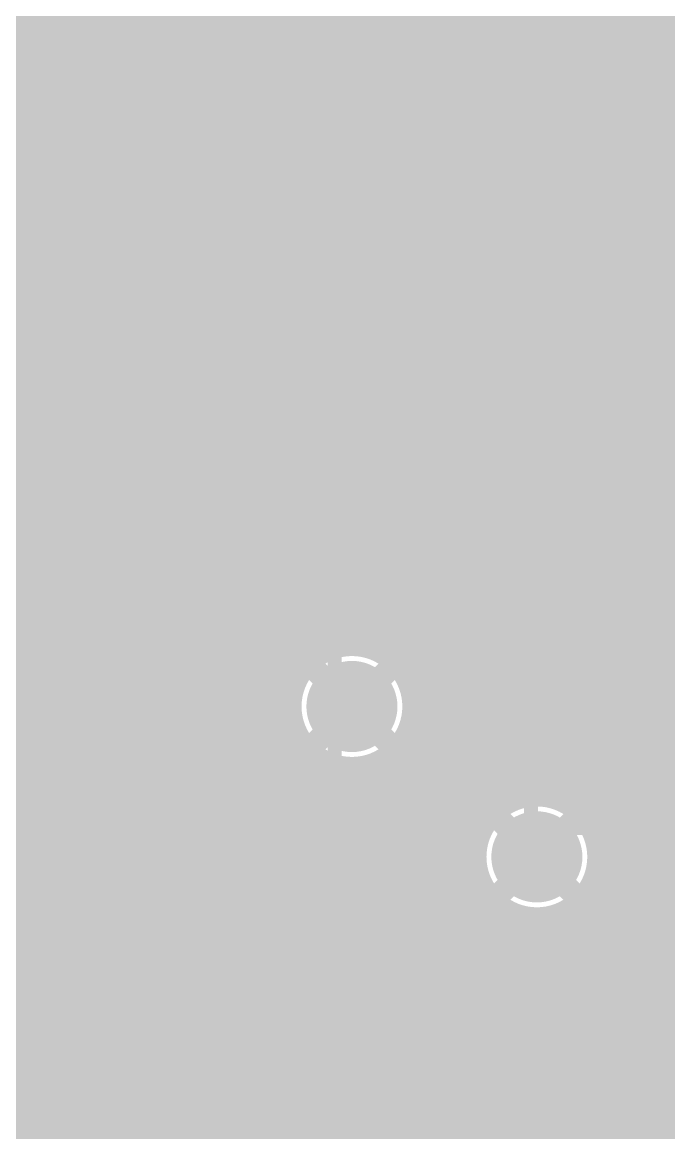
# Model space of a CAD drawing. Extents: x -118 to 4, y -52 to 56.
# Drawn here: x -41.34 to -34.24, y 36.47 to 48.66 of the extents above; entities that cross this region are included whole.
import ezdxf

# ---------------------------------------------------------------- set-up
doc = ezdxf.new("R2010")
doc.units = 0
doc.header["$MEASUREMENT"] = 0
doc.layers.get('0').update_dxf_attribs({"linetype": 'CONTINUOUS'})
for name, color, linetype in [('22-302-0_BOT', 7, 'CONTINUOUS'), ('22-302-0_DRD', 7, 'CONTINUOUS'), ('22-302-0_DRL', 2, 'CONTINUOUS'), ('22-302-0_GND', 1, 'CONTINUOUS'), ('22-302-0_IN1', 3, 'CONTINUOUS'), ('22-302-0_SMB', 5, 'CONTINUOUS'), ('22-302-0_SMT', 10, 'CONTINUOUS'), ('22-302-0_SPT', 9, 'CONTINUOUS'), ('22-302-0_SST', 11, 'CONTINUOUS'), ('22-302-0_TOP', 13, 'CONTINUOUS'), ('THRUHOLE_TAP', 7, 'CONTINUOUS')]:
    doc.layers.add(name, color=color, linetype=linetype)

# ---------------------------------------------------------------- blocks, each defined once
blk = doc.blocks.new('ROUND_29')
at = {"const_width": 2.49936}
blk.add_lwpolyline([(-1.24968, 0, 1), (1.24968, 0, 1)], format="xyb", close=True, dxfattribs=at)
blk = doc.blocks.new('ROUND_45')
at = {"const_width": 0.35052}
blk.add_lwpolyline([(-0.17526, 0, 1), (0.17526, 0, 1)], format="xyb", close=True, dxfattribs=at)
blk = doc.blocks.new('ROUND_50')
at = {"const_width": 0.35052}
blk.add_lwpolyline([(-0.17526, 0, 1), (0.17526, 0, 1)], format="xyb", close=True, dxfattribs=at)
blk = doc.blocks.new('ROUND_103')
at = {"const_width": 1.35001}
blk.add_lwpolyline([(-0.675004, 0, 1), (0.675004, 0, 1)], format="xyb", close=True, dxfattribs=at)
blk = doc.blocks.new('ROUND_105')
at = {"const_width": 0.10033}
blk.add_lwpolyline([(-0.050164, 0, 1), (0.050164, 0, 1)], format="xyb", close=True, dxfattribs=at)
blk = doc.blocks.new('ROUND_107')
at = {"const_width": 0.10033}
blk.add_lwpolyline([(-0.050164, 0, 1), (0.050164, 0, 1)], format="xyb", close=True, dxfattribs=at)
blk = doc.blocks.new('ROUND_83')
at = {"const_width": 2.99974}
blk.add_lwpolyline([(-1.49987, 0, 1), (1.49987, 0, 1)], format="xyb", close=True, dxfattribs=at)
blk = doc.blocks.new('ROUND_93')
at = {"const_width": 0.50038}
blk.add_lwpolyline([(-0.25019, 0, 1), (0.25019, 0, 1)], format="xyb", close=True, dxfattribs=at)
blk = doc.blocks.new('ROUND_58')
at = {"const_width": 0.35052}
blk.add_lwpolyline([(-0.17526, 0, 1), (0.17526, 0, 1)], format="xyb", close=True, dxfattribs=at)
blk = doc.blocks.new('RECTANGLE_2')
blk.add_solid([(0.4826, 0.4064), (0.4826, -0.4064), (-0.4826, 0.4064), (-0.4826, -0.4064)])
blk = doc.blocks.new('OBLONG_40')
at = {"const_width": 0.29972}
blk.add_lwpolyline([(0, 0.74041), (0, -0.74041)], dxfattribs=at)
at = {"const_width": 0.14986}
for points in [[(-0.07493, 0.74041, 1), (0.07493, 0.74041, 1)], [(-0.07493, -0.74041, 1), (0.07493, -0.74041, 1)]]:
    blk.add_lwpolyline(points, format="xyb", close=True, dxfattribs=at)
blk = doc.blocks.new('ROUND_98')
at = {"const_width": 0.10033}
blk.add_lwpolyline([(-0.050164, 0, 1), (0.050164, 0, 1)], format="xyb", close=True, dxfattribs=at)

msp = doc.modelspace()

# ---------------------------------------------------------------- linework, layer by layer
at = {"layer": '22-302-0_BOT'}
for points, const_width in [([(-41.3766, 52.9336), (-41.3766, 37.9984)], 0.254), ([(-41.148, 52.9336), (-41.148, 37.9984)], 0.254), ([(-40.9194, 52.9336), (-40.9194, 37.9984)], 0.254), ([(-40.6908, 52.9336), (-40.6908, 37.9984)], 0.254), ([(-40.4622, 52.9336), (-40.4622, 37.9984)], 0.254), ([(-40.2336, 52.9336), (-40.2336, 37.9984)], 0.254), ([(-40.005, 52.9336), (-40.005, 37.9984)], 0.254), ([(-39.7764, 52.9336), (-39.7764, 37.9984)], 0.254), ([(-39.5478, 52.9336), (-39.5478, 37.9984)], 0.254), ([(-39.3192, 52.9336), (-39.3192, 37.9984)], 0.254), ([(-39.0906, 52.9336), (-39.0906, 37.9984)], 0.254), ([(-38.862, 52.9336), (-38.862, 37.9984)], 0.254), ([(-38.6334, 52.9336), (-38.6334, 37.9984)], 0.254), ([(-38.4048, 52.9336), (-38.4048, 48.37176)], 0.254), ([(-38.35654, 48.641), (-41.80078, 48.641)], 0.254), ([(-38.39972, 48.4124), (-41.7576, 48.4124)], 0.254), ([(-38.42258, 48.1838), (-41.75252, 48.1838)], 0.254), ([(-38.42766, 47.9552), (-41.783, 47.9552)], 0.254), ([(-38.41496, 47.7266), (-41.85158, 47.7266)], 0.254), ([(-38.4048, 47.62754), (-38.4048, 37.9984)], 0.254), ([(-38.38448, 47.498), (-41.96842, 47.498)], 0.254), ([(-38.33368, 47.2694), (-42.14876, 47.2694)], 0.254), ([(-38.26256, 47.0408), (-42.43324, 47.0408)], 0.254), ([(-38.16858, 46.8122), (-47.33544, 46.8122)], 0.254), ([(-38.1762, 46.82998), (-38.1762, 41.65092)], 0.254), ([(-38.0492, 46.5836), (-47.11954, 46.5836)], 0.254), ([(-37.90188, 46.355), (-46.9773, 46.355)], 0.254), ([(-37.9476, 46.42104), (-37.9476, 41.78808)], 0.254), ([(-37.719, 46.1264), (-46.8884, 46.1264)], 0.254), ([(-37.719, 46.12386), (-37.719, 41.82872)], 0.254), ([(-37.49294, 45.8978), (-46.84014, 45.8978)], 0.254), ([(-37.4904, 45.89526), (-37.4904, 41.95064)], 0.254), ([(-37.20338, 45.6692), (-46.82998, 45.6692)], 0.254), ([(-37.2618, 45.70984), (-37.2618, 42.17924)], 0.254), ([(-37.0332, 45.55998), (-37.0332, 42.40784)], 0.254), ([(-34.29, 45.4914), (-34.29, 43.3578)], 0.254), ([(-36.8046, 45.4406), (-46.85792, 45.4406)], 0.254), ([(-36.8046, 45.4406), (-36.8046, 42.63644)], 0.254), ([(-34.5186, 45.38472), (-34.5186, 43.3578)], 0.254), ([(-30.46476, 45.4406), (-34.39414, 45.4406)], 0.254), ([(-36.576, 45.34408), (-36.576, 42.86504)], 0.254), ([(-36.3474, 45.27042), (-36.3474, 43.09364)], 0.254), ([(-34.9758, 45.23994), (-34.9758, 43.3578)], 0.254), ([(-34.7472, 45.3009), (-34.7472, 43.3578)], 0.254), ([(-36.08324, 45.212), (-46.92396, 45.212)], 0.254), ([(-36.1188, 45.21708), (-36.1188, 43.30192)], 0.254), ([(-35.8902, 45.18406), (-35.8902, 43.3578)], 0.254), ([(-35.6616, 45.17136), (-35.6616, 43.3578)], 0.254), ([(-35.433, 45.1739), (-35.433, 43.3578)], 0.254), ([(-35.2044, 45.19676), (-35.2044, 43.3578)], 0.254), ([(-30.29712, 45.212), (-35.1155, 45.212)], 0.254), ([(-29.3878, 44.9834), (-47.03318, 44.9834)], 0.254), ([(-27.686, 44.7548), (-47.20336, 44.7548)], 0.254), ([(-29.3878, 44.5262), (-47.4726, 44.5262)], 0.254), ([(-29.3878, 44.2976), (-48.11268, 44.2976)], 0.254), ([(-29.3878, 44.069), (-50.0126, 44.069)], 0.254), ([(-29.3878, 43.8404), (-50.0126, 43.8404)], 0.254), ([(-29.3878, 43.6118), (-50.0126, 43.6118)], 0.254), ([(-29.3878, 43.3832), (-50.01514, 43.3832)], 0.254), ([(-29.3878, 43.3578), (-35.9156, 43.3578)], 0.254), ([(-36.28644, 43.1546), (-50.12436, 43.1546)], 0.254), ([(-36.20262, 43.23842), (-37.61994, 41.8211)], 0.254), ([(-36.51504, 42.926), (-50.35296, 42.926)], 0.254), ([(-13.97, 37.5031), (-15.0241, 37.5031), (-17.653, 40.132), (-21.082, 40.132), (-21.59, 39.624), (-23.622, 39.624), (-24.003, 40.005), (-24.003, 42.545), (-24.4094, 42.9514), (-35.9156, 42.9514), (-37.719, 41.148)], 0.2032), ([(-36.74364, 42.6974), (-50.58156, 42.6974)], 0.254), ([(-35.74796, 42.545), (-37.0459, 41.24452)], 0.254), ([(-30.59684, 42.545), (-35.74796, 42.545)], 0.254), ([(-35.6616, 42.545), (-35.6616, 40.17518)], 0.254), ([(-35.433, 42.545), (-35.433, 40.12692)], 0.254), ([(-35.2044, 42.545), (-35.2044, 39.97452)], 0.254), ([(-34.9758, 42.545), (-34.9758, 37.4904)], 0.254), ([(-34.7472, 42.545), (-34.7472, 37.4904)], 0.254), ([(-34.5186, 42.545), (-34.5186, 37.4904)], 0.254), ([(-34.29, 42.545), (-34.29, 37.4015)], 0.254), ([(-36.97224, 42.4688), (-50.81016, 42.4688)], 0.254), ([(-30.67304, 42.4688), (-35.82416, 42.4688)], 0.254), ([(-35.8902, 42.40276), (-35.8902, 40.1447)], 0.254), ([(-37.20084, 42.2402), (-51.03876, 42.2402)], 0.254), ([(-30.90164, 42.2402), (-36.05276, 42.2402)], 0.254), ([(-36.1188, 42.17416), (-36.1188, 40.02278)], 0.254), ([(-37.42944, 42.0116), (-51.26736, 42.0116)], 0.254), ([(-36.3474, 41.94556), (-36.3474, 39.65702)], 0.254), ([(-31.13024, 42.0116), (-36.28136, 42.0116)], 0.254), ([(-37.9603, 41.783), (-51.49596, 41.783)], 0.254), ([(-36.576, 41.71696), (-36.576, 39.18204)], 0.254), ([(-31.35884, 41.783), (-36.50996, 41.783)], 0.254), ([(-38.26256, 41.5544), (-51.72456, 41.5544)], 0.254), ([(-36.8046, 41.48836), (-36.8046, 38.95344)], 0.254), ([(-31.54426, 41.5544), (-36.73856, 41.5544)], 0.254), ([(-38.37432, 41.3258), (-51.77536, 41.3258)], 0.254), ([(-31.60776, 41.3258), (-36.96716, 41.3258)], 0.254), ([(-37.0332, 41.25976), (-37.0332, 39.88308)], 0.254), ([(-38.39718, 41.0972), (-51.84394, 41.0972)], 0.254), ([(-31.6103, 41.0972), (-37.04082, 41.0972)], 0.254), ([(-38.33876, 40.8686), (-52.02936, 40.8686)], 0.254), ([(-31.6103, 40.8686), (-37.09924, 40.8686)], 0.254), ([(-38.17112, 40.64), (-44.42714, 40.64)], 0.254), ([(-38.1762, 40.64508), (-38.1762, 39.84498)], 0.254), ([(-31.6103, 40.64), (-37.26688, 40.64)], 0.254), ([(-37.2618, 40.64508), (-37.2618, 40.09136)], 0.254), ([(-37.9476, 40.50792), (-37.9476, 40.07612)], 0.254), ([(-37.4904, 40.50792), (-37.4904, 40.16756)], 0.254), ([(-31.6103, 40.4114), (-44.10456, 40.4114)], 0.254), ([(-37.719, 40.46728), (-37.719, 40.16502)], 0.254), ([(-31.6103, 40.1828), (-43.90898, 40.1828)], 0.254), ([(-38.09492, 39.9542), (-43.77944, 39.9542)], 0.254), ([(-36.18992, 39.9542), (-37.08908, 39.9542)], 0.254), ([(-31.6103, 39.9542), (-35.18408, 39.9542)], 0.254), ([(-38.23208, 39.7256), (-43.7007, 39.7256)], 0.254), ([(-36.32708, 39.7256), (-36.95192, 39.7256)], 0.254), ([(-31.6103, 39.7256), (-35.04692, 39.7256)], 0.254), ([(-38.27272, 39.497), (-43.66006, 39.497)], 0.254), ([(-36.36772, 39.497), (-36.91128, 39.497)], 0.254), ([(-31.73984, 39.497), (-35.00628, 39.497)], 0.254), ([(-35.687, 39.497), (-37.592, 37.592), (-43.307, 37.592), (-45.085, 39.37)], 0.2032), ([(-36.3601, 39.39794), (-37.75964, 37.9984)], 0.254), ([(-38.23208, 39.2684), (-43.65752, 39.2684)], 0.254), ([(-36.48964, 39.2684), (-36.95192, 39.2684)], 0.254), ([(-31.9659, 39.2684), (-35.04692, 39.2684)], 0.254), ([(-38.1762, 39.14902), (-38.1762, 37.9984)], 0.254), ([(-38.09492, 39.0398), (-43.69308, 39.0398)], 0.254), ([(-36.71824, 39.0398), (-37.08908, 39.0398)], 0.254), ([(-37.0332, 39.10838), (-37.0332, 38.72484)], 0.254), ([(-35.2044, 39.01694), (-35.2044, 37.4904)], 0.254), ([(-32.0929, 39.0398), (-35.18408, 39.0398)], 0.254), ([(-37.9476, 38.91788), (-37.9476, 37.9984)], 0.254), ([(-37.2618, 38.90264), (-37.2618, 38.49624)], 0.254), ([(-36.94684, 38.8112), (-43.76928, 38.8112)], 0.254), ([(-37.719, 38.82898), (-37.719, 38.03904)], 0.254), ([(-37.4904, 38.8239), (-37.4904, 38.26764)], 0.254), ([(-35.78352, 38.8239), (-37.11956, 37.4904)], 0.254), ([(-32.1183, 38.8112), (-35.79876, 38.8112)], 0.254), ([(-35.6616, 38.81628), (-35.6616, 37.4904)], 0.254), ([(-35.433, 38.86708), (-35.433, 37.4904)], 0.254), ([(-35.8902, 38.71976), (-35.8902, 37.4904)], 0.254), ([(-27.8638, 38.1), (-27.8638, 38.0492), (-28.575, 37.338), (-28.575, 35.433), (-29.083, 34.925), (-30.734, 34.925), (-31.242, 34.417), (-31.877, 34.417), (-34.544, 37.084), (-50.165, 37.084), (-51.689, 38.608)], 0.2032), ([(-37.17544, 38.5826), (-43.72356, 38.5826)], 0.254), ([(-32.1183, 38.5826), (-36.02736, 38.5826)], 0.254), ([(-36.1188, 38.49116), (-36.1188, 37.4904)], 0.254), ([(-37.40404, 38.354), (-43.49496, 38.354)], 0.254), ([(-32.1183, 38.354), (-36.25596, 38.354)], 0.254), ([(-36.3474, 38.26256), (-36.3474, 37.4904)], 0.254), ([(-37.63264, 38.1254), (-43.26636, 38.1254)], 0.254), ([(-36.576, 38.03396), (-36.576, 37.4904)], 0.254), ([(-32.1183, 38.1254), (-36.48456, 38.1254)], 0.254), ([(-37.75964, 37.9984), (-43.13936, 37.9984)], 0.254), ([(-36.8046, 37.80536), (-36.8046, 37.4904)], 0.254), ([(-32.1183, 37.8968), (-36.71316, 37.8968)], 0.254), ([(-32.1183, 37.6682), (-36.94176, 37.6682)], 0.254), ([(-37.0332, 37.57676), (-37.0332, 37.4904)], 0.254), ([(-34.544, 37.4904), (-37.11956, 37.4904)], 0.254), ([(-32.1183, 37.4396), (-34.34588, 37.4396)], 0.254), ([(-34.2519, 37.36594), (-32.16656, 35.28314)], 0.254), ([(-34.163, 35.56), (-35.179, 36.576), (-48.006, 36.576), (-48.387, 36.195)], 0.2032)]:
    msp.add_lwpolyline(points, dxfattribs=dict(at, const_width=const_width))
at = {"layer": '22-302-0_BOT', "const_width": 0.254}
for points in [[(-35.60064, 50.83048, 0.4142136), (-38.4302, 48.00092)], [(-32.77108, 48.00092, 0.4142136), (-35.60064, 50.83048)], [(-38.4302, 48.00092, 0.4142136), (-35.60064, 45.17136)], [(-35.60064, 45.17136, 0.4142136), (-32.77108, 48.00092)], [(-35.9156, 43.3578, 0.1989124), (-36.20297, 43.23877)], [(-37.719, 41.82872, 0.4142136), (-38.39972, 41.148)], [(-37.61994, 41.8211, 0.0365465), (-37.719, 41.82835)], [(-37.03828, 41.148, 0.0356211), (-37.04517, 41.24462)], [(-38.39972, 41.148, 0.4142136), (-37.719, 40.46728)], [(-37.719, 40.46728, 0.4142136), (-37.03828, 41.148)], [(-37.592, 40.17772, 0.4142136), (-38.27272, 39.497)], [(-36.91128, 39.497, 0.4142136), (-37.592, 40.17772)], [(-35.687, 40.17772, 0.4142136), (-36.36772, 39.497)], [(-35.00628, 39.497, 0.4142136), (-35.687, 40.17772)], [(-38.27272, 39.497, 0.4142136), (-37.592, 38.81628)], [(-37.592, 38.81628, 0.4142136), (-36.91128, 39.497)], [(-36.36772, 39.497, 0.0365465), (-36.36047, 39.39789)], [(-35.687, 38.81628, 0.4142136), (-35.00628, 39.497)], [(-35.78352, 38.8239, 0.0356214), (-35.687, 38.81702)], [(-34.25698, 37.37102, 0.1989124), (-34.544, 37.48991)], [(-34.25698, 37.37102, 0.1989124), (-34.544, 37.48991)]]:
    msp.add_lwpolyline(points, format="xyb", dxfattribs=at)
at = {"layer": '22-302-0_DRD', "const_width": 0.254}
for points in [[(-35.85464, 48.63592), (-36.23564, 48.25492)], [(-35.34664, 48.63592), (-35.85464, 48.63592)], [(-34.96564, 48.25492), (-35.34664, 48.63592)], [(-35.85464, 48.38192), (-35.85464, 48.25492)], [(-35.72764, 48.38192), (-35.85464, 48.38192)], [(-35.72764, 48.25492), (-35.72764, 48.38192)], [(-35.47364, 48.38192), (-35.47364, 48.25492)], [(-35.34664, 48.38192), (-35.47364, 48.38192)], [(-35.34664, 48.25492), (-35.34664, 48.38192)], [(-36.23564, 48.25492), (-36.23564, 47.74692)], [(-35.85464, 48.25492), (-35.72764, 48.25492)], [(-35.47364, 48.25492), (-35.34664, 48.25492)], [(-34.96564, 47.74692), (-34.96564, 48.25492)], [(-35.72764, 47.61992), (-35.98164, 47.87392)], [(-35.21964, 47.87392), (-35.47364, 47.61992)], [(-36.23564, 47.74692), (-35.85464, 47.36592)], [(-35.34664, 47.36592), (-34.96564, 47.74692)], [(-35.47364, 47.61992), (-35.72764, 47.61992)], [(-35.85464, 47.36592), (-35.34664, 47.36592)], [(-37.084, 41.783), (-38.354, 40.513)], [(-37.084, 40.513), (-38.354, 41.783)], [(-36.957, 40.132), (-38.227, 38.862)], [(-36.957, 38.862), (-38.227, 40.132)], [(-35.052, 40.132), (-36.322, 38.862)], [(-35.052, 38.862), (-36.322, 40.132)]]:
    msp.add_lwpolyline(points, dxfattribs=at)
at = {"layer": '22-302-0_IN1', "const_width": 0.254}
for points in [[(-41.275, 55.372), (-41.275, 26.2763)], [(-41.0464, 55.372), (-41.0464, 26.57856)], [(-40.8178, 55.372), (-40.8178, 26.69032)], [(-40.5892, 55.372), (-40.5892, 36.06292)], [(-40.3606, 55.372), (-40.3606, 36.20008)], [(-40.132, 55.372), (-40.132, 36.24072)], [(-39.9034, 55.372), (-39.9034, 36.20008)], [(-39.6748, 55.372), (-39.6748, 36.06292)], [(-39.4462, 55.372), (-39.4462, 11.56208)], [(-39.2176, 55.372), (-39.2176, 22.70252)], [(-38.989, 55.372), (-38.989, 33.71342)], [(-38.7604, 55.372), (-38.7604, 34.07918)], [(-38.5318, 55.372), (-38.5318, 34.2011)], [(-38.36162, 48.6156), (-41.7957, 48.6156)], [(-38.40226, 48.387), (-41.75506, 48.387)], [(-38.42512, 48.1584), (-41.75252, 48.1584)], [(-38.42766, 47.9298), (-41.78808, 47.9298)], [(-38.41242, 47.7012), (-41.86428, 47.7012)], [(-38.3794, 47.4726), (-41.9862, 47.4726)], [(-38.32606, 47.244), (-42.17416, 47.244)], [(-38.3032, 47.16526), (-38.3032, 41.49598)], [(-38.2524, 47.0154), (-42.47642, 47.0154)], [(-38.15588, 46.7868), (-47.3075, 46.7868)], [(-38.0746, 46.62678), (-38.0746, 41.72712)], [(-38.03396, 46.5582), (-47.10176, 46.5582)], [(-37.8841, 46.3296), (-46.96714, 46.3296)], [(-37.846, 46.2788), (-37.846, 41.81602)], [(-37.69614, 46.101), (-46.88078, 46.101)], [(-37.6174, 46.01464), (-37.6174, 41.81856)], [(-37.465, 45.8724), (-46.8376, 45.8724)], [(-37.3888, 45.80636), (-37.3888, 41.74236)], [(-37.16528, 45.6438), (-46.83252, 45.6438)], [(-37.1602, 45.63872), (-37.1602, 41.53408)], [(-36.9316, 45.5041), (-36.9316, 35.98164)], [(-34.1884, 45.54728), (-34.1884, 36.23818)], [(-36.75126, 45.4152), (-46.863, 45.4152)], [(-36.703, 45.39488), (-36.703, 34.03092)], [(-10.81278, 45.4152), (-34.44748, 45.4152)], [(-34.417, 45.4279), (-34.417, 36.18992)], [(-36.4744, 45.30852), (-36.4744, 33.87852)], [(-36.2458, 45.24502), (-36.2458, 39.88308)], [(-34.8742, 45.26534), (-34.8742, 5.54736)], [(-34.6456, 45.33646), (-34.6456, 36.03752)], [(-35.90036, 45.1866), (-46.93158, 45.1866)], [(-36.0172, 45.20184), (-36.0172, 40.09136)], [(-35.7886, 45.17644), (-35.7886, 40.16756)], [(-35.56, 45.17136), (-35.56, 40.16502)], [(-35.3314, 45.18406), (-35.3314, 40.07612)], [(-10.85088, 45.1866), (-35.29838, 45.1866)], [(-35.1028, 45.21454), (-35.1028, 39.84498)], [(-10.84834, 44.958), (-47.04842, 44.958)], [(-10.80516, 44.7294), (-47.22876, 44.7294)], [(-10.7188, 44.5008), (-47.51324, 44.5008)], [(-31.61792, 44.2722), (-66.33464, 44.2722)], [(-31.75508, 44.0436), (-66.2559, 44.0436)], [(-31.79572, 43.815), (-66.26098, 43.815)], [(-31.75508, 43.5864), (-66.34988, 43.5864)], [(-31.61792, 43.3578), (-66.58102, 43.3578)], [(-7.33298, 43.1292), (-69.17436, 43.1292)], [(-7.56412, 42.9006), (-62.81674, 42.9006)], [(-25.34412, 42.672), (-62.55512, 42.672)], [(-25.51176, 42.4434), (-54.44236, 42.4434)], [(-25.57018, 42.2148), (-54.25694, 42.2148)], [(-25.54732, 41.9862), (-52.10302, 41.9862)], [(-38.01872, 41.7576), (-51.87188, 41.7576)], [(-25.43556, 41.7576), (-37.41674, 41.7576)], [(-38.28288, 41.529), (-51.78298, 41.529)], [(-25.1333, 41.529), (-37.15512, 41.529)], [(-38.38194, 41.3004), (-51.7779, 41.3004)], [(-7.64794, 41.3004), (-37.05606, 41.3004)], [(-38.39464, 41.0718), (-51.85664, 41.0718)], [(-7.66064, 41.0718), (-37.04336, 41.0718)], [(-38.32606, 40.8432), (-52.06238, 40.8432)], [(-23.48992, 40.8432), (-37.11194, 40.8432)], [(-38.3032, 40.80002), (-38.3032, 34.23158)], [(-37.1602, 40.75938), (-37.1602, 36.16706)], [(-38.14064, 40.6146), (-44.38142, 40.6146)], [(-23.62708, 40.6146), (-37.29736, 40.6146)], [(-38.0746, 40.56888), (-38.0746, 35.85972)], [(-37.846, 40.47998), (-37.846, 36.12388)], [(-37.6174, 40.4749), (-37.6174, 36.22294)], [(-37.3888, 40.55364), (-37.3888, 36.23564)], [(-23.66772, 40.386), (-44.07916, 40.386)], [(-35.84702, 40.1574), (-43.8912, 40.1574)], [(-23.62708, 40.1574), (-35.52444, 40.1574)], [(-36.21278, 39.9288), (-42.15638, 39.9288)], [(-30.23108, 39.9288), (-35.16122, 39.9288)], [(-36.3347, 39.7002), (-41.95064, 39.7002)], [(-30.43936, 39.7002), (-35.03676, 39.7002)], [(-36.36518, 39.4716), (-41.8719, 39.4716)], [(-30.51556, 39.4716), (-35.00628, 39.4716)], [(-36.31692, 39.243), (-41.87698, 39.243)], [(-35.1028, 39.14902), (-35.1028, 7.48792)], [(-30.51302, 39.243), (-35.05708, 39.243)], [(-36.16452, 39.0144), (-41.96588, 39.0144)], [(-36.2458, 39.10838), (-36.2458, 22.57298)], [(-30.42412, 39.0144), (-35.20694, 39.0144)], [(-36.0172, 38.90264), (-36.0172, 16.26108)], [(-35.3314, 38.91788), (-35.3314, 7.62508)], [(-30.19298, 38.7858), (-42.19702, 38.7858)], [(-35.7886, 38.8239), (-35.7886, 7.62508)], [(-35.56, 38.82898), (-35.56, 7.66572)], [(-20.84578, 38.5572), (-43.90898, 38.5572)], [(-20.48002, 38.3286), (-44.10456, 38.3286)], [(-18.59788, 38.1), (-44.42714, 38.1)], [(-18.69694, 37.8714), (-53.9369, 37.8714)], [(-18.70964, 37.6428), (-54.01564, 37.6428)], [(-23.96998, 37.4142), (-54.22138, 37.4142)], [(-24.20112, 37.1856), (-60.15228, 37.1856)], [(-24.29002, 36.957), (-54.74716, 36.957)], [(-24.29256, 36.7284), (-47.96536, 36.7284)], [(-24.21636, 36.4998), (-47.77994, 36.4998)]]:
    msp.add_lwpolyline(points, dxfattribs=at)
for points in [[(-35.60064, 50.83048, 0.4142136), (-38.4302, 48.00092)], [(-32.77108, 48.00092, 0.4142136), (-35.60064, 50.83048)], [(-38.4302, 48.00092, 0.4142136), (-35.60064, 45.17136)], [(-35.60064, 45.17136, 0.4142136), (-32.77108, 48.00092)], [(-37.719, 41.82872, 0.4142136), (-38.39972, 41.148)], [(-37.03828, 41.148, 0.4142136), (-37.719, 41.82872)], [(-38.39972, 41.148, 0.4142136), (-37.719, 40.46728)], [(-37.719, 40.46728, 0.4142136), (-37.03828, 41.148)], [(-35.687, 40.17772, 0.4142136), (-36.36772, 39.497)], [(-35.00628, 39.497, 0.4142136), (-35.687, 40.17772)], [(-36.36772, 39.497, 0.4142136), (-35.687, 38.81628)], [(-35.687, 38.81628, 0.4142136), (-35.00628, 39.497)]]:
    msp.add_lwpolyline(points, format="xyb", dxfattribs=at)
at = {"layer": '22-302-0_SST', "const_width": 0.1524}
for points in [[(-38.93058, 44.93006), (-38.7604, 45.0469), (-38.7604, 45.28566), (-38.93058, 45.4025), (-39.10076, 45.4025), (-39.43858, 45.16628), (-39.7764, 45.4025), (-39.7764, 44.93006)], [(-40.75176, 45.2755), (-40.75176, 44.80306), (-41.4274, 45.03928), (-41.4274, 45.15866), (-40.4114, 45.15866)], [(-38.93058, 44.09186), (-38.7604, 44.2087), (-38.7604, 44.44746), (-38.93058, 44.5643), (-39.10076, 44.5643), (-39.43858, 44.32808), (-39.7764, 44.5643), (-39.7764, 44.09186)], [(-40.58158, 43.96486), (-40.4114, 44.0817), (-40.4114, 44.32046), (-40.58158, 44.4373), (-40.75176, 44.4373), (-41.08958, 44.20108), (-41.4274, 44.4373), (-41.4274, 43.96486)], [(-39.2684, 43.25366), (-39.2684, 43.60926), (-39.43858, 43.7261), (-39.60876, 43.7261), (-39.7764, 43.60926), (-39.7764, 43.25366), (-38.7604, 43.25366)], [(-39.2684, 43.5483), (-38.7604, 43.7261)], [(-40.9194, 43.12666), (-40.9194, 43.48226), (-41.08958, 43.5991), (-41.25976, 43.5991), (-41.4274, 43.48226), (-41.4274, 43.12666), (-40.4114, 43.12666)], [(-40.9194, 43.4213), (-40.4114, 43.5991)], [(-39.8145, 39.8145), (-39.8145, 42.7355), (-41.4528, 42.7355), (-41.4528, 39.8145), (-39.8145, 39.8145)], [(-37.9095, 39.8145), (-37.9095, 42.7355), (-39.5478, 42.7355), (-39.5478, 39.8145), (-37.9095, 39.8145)], [(-35.7505, 42.7355), (-35.7505, 39.8145), (-34.1122, 39.8145), (-34.1122, 42.7355), (-35.7505, 42.7355)], [(-35.99942, 42.09796), (-37.01542, 42.45356), (-37.01542, 41.98112)], [(-35.99942, 41.61536), (-35.99942, 41.14292), (-36.67506, 41.61536), (-36.84524, 41.61536), (-37.01542, 41.55694), (-37.01542, 41.20134), (-36.84524, 41.14292)], [(-36.50742, 40.30472), (-36.50742, 40.66032), (-36.67506, 40.77716), (-36.84524, 40.77716), (-37.01542, 40.66032), (-37.01542, 40.30472), (-35.99942, 40.30472)], [(-36.50742, 40.59936), (-35.99942, 40.77716)], [(-41.4655, 38.9255), (-41.4655, 36.0045), (-39.8272, 36.0045), (-39.8272, 38.9255), (-41.4655, 38.9255)]]:
    msp.add_lwpolyline(points, dxfattribs=at)
at = {"layer": '22-302-0_TOP'}
for points, const_width in [([(-40.2336, 52.60848), (-40.2336, 45.48124)], 0.254), ([(-40.005, 52.60848), (-40.005, 45.25264)], 0.254), ([(-39.7764, 52.60848), (-39.7764, 45.02404)], 0.254), ([(-39.5478, 52.60848), (-39.5478, 44.79544)], 0.254), ([(-39.3192, 52.60848), (-39.3192, 44.56684)], 0.254), ([(-39.0906, 52.60848), (-39.0906, 44.33824)], 0.254), ([(-38.862, 52.60848), (-38.862, 44.16552)], 0.254), ([(-38.6334, 52.60848), (-38.6334, 44.16552)], 0.254), ([(-38.4048, 52.60848), (-38.4048, 48.63592)], 0.254), ([(-109.347, 43.942), (-109.347, 50.038), (-107.061, 52.324), (-92.456, 52.324), (-91.948, 51.816), (-75.565, 51.816), (-75.057, 52.324), (-67.691, 52.324), (-66.675, 51.308), (-65.151, 51.308), (-64.643, 51.816), (-54.356, 51.816), (-53.467, 50.927), (-42.164, 50.927), (-40.767, 49.53), (-40.767, 45.339), (-39.116, 43.688), (-38.1, 43.688), (-36.3982, 41.9862), (-34.925, 41.9862)], 0.2032), ([(-57.277, 50.038), (-54.61, 50.038), (-54.102, 50.546), (-42.545, 50.546), (-41.148, 49.149), (-41.148, 45.085), (-39.243, 43.18), (-38.227, 43.18), (-36.322, 41.275), (-21.59, 41.275), (-19.304, 38.989), (-19.304, 38.862)], 0.2032), ([(-40.28948, 49.53), (-40.28948, 45.53712)], 0.254), ([(-38.42004, 48.5648), (-40.28948, 48.5648)], 0.254), ([(-38.4556, 48.3362), (-40.28948, 48.3362)], 0.254), ([(-38.47338, 48.1076), (-40.28948, 48.1076)], 0.254), ([(-38.47338, 47.879), (-40.28948, 47.879)], 0.254), ([(-38.45306, 47.6504), (-40.28948, 47.6504)], 0.254), ([(-38.4175, 47.4218), (-40.28948, 47.4218)], 0.254), ([(-38.4048, 47.36338), (-38.4048, 44.16552)], 0.254), ([(-38.35908, 47.1932), (-40.28948, 47.1932)], 0.254), ([(-38.28288, 46.9646), (-40.28948, 46.9646)], 0.254), ([(-38.18382, 46.736), (-40.28948, 46.736)], 0.254), ([(-38.1762, 46.72076), (-38.1762, 44.16552)], 0.254), ([(-38.05682, 46.5074), (-40.28948, 46.5074)], 0.254), ([(-37.9476, 46.33722), (-37.9476, 44.14012)], 0.254), ([(-37.90442, 46.2788), (-40.28948, 46.2788)], 0.254), ([(-37.71392, 46.0502), (-40.28948, 46.0502)], 0.254), ([(-37.719, 46.05528), (-37.719, 43.98264)], 0.254), ([(-37.4777, 45.8216), (-40.28948, 45.8216)], 0.254), ([(-37.4904, 45.83176), (-37.4904, 43.75404)], 0.254), ([(-37.1729, 45.593), (-40.28948, 45.593)], 0.254), ([(-37.2618, 45.65142), (-37.2618, 43.52544)], 0.254), ([(-40.28948, 45.53712), (-38.91788, 44.16552)], 0.254), ([(-37.0332, 45.50664), (-37.0332, 43.29684)], 0.254), ([(-36.75126, 45.3644), (-40.11676, 45.3644)], 0.254), ([(-36.8046, 45.38726), (-36.8046, 43.06824)], 0.254), ([(-24.70404, 45.3644), (-34.44748, 45.3644)], 0.254), ([(-34.29, 45.43806), (-34.29, 42.76852)], 0.254), ([(-36.576, 45.29328), (-36.576, 42.83964)], 0.254), ([(-34.7472, 45.25264), (-34.7472, 42.76852)], 0.254), ([(-34.5186, 45.33392), (-34.5186, 42.76852)], 0.254), ([(-35.85972, 45.1358), (-39.88816, 45.1358)], 0.254), ([(-36.3474, 45.22216), (-36.3474, 42.61104)], 0.254), ([(-36.1188, 45.17136), (-36.1188, 42.46372)], 0.254), ([(-35.8902, 45.13834), (-35.8902, 42.46372)], 0.254), ([(-35.6616, 45.1231), (-35.6616, 42.76852)], 0.254), ([(-35.433, 45.12818), (-35.433, 42.76852)], 0.254), ([(-24.93264, 45.1358), (-35.33902, 45.1358)], 0.254), ([(-35.2044, 45.15104), (-35.2044, 42.76852)], 0.254), ([(-34.9758, 45.19168), (-34.9758, 42.76852)], 0.254), ([(-25.16124, 44.9072), (-39.65956, 44.9072)], 0.254), ([(-41.48328, 44.74464), (-39.58082, 42.84218)], 0.254), ([(-41.41724, 44.6786), (-42.06748, 44.6786)], 0.254), ([(-41.3766, 44.63796), (-41.3766, 42.76852)], 0.254), ([(-25.38984, 44.6786), (-39.43096, 44.6786)], 0.254), ([(-41.18864, 44.45), (-42.06748, 44.45)], 0.254), ([(-41.148, 44.40936), (-41.148, 42.76852)], 0.254), ([(-31.46806, 44.45), (-39.20236, 44.45)], 0.254), ([(-40.96004, 44.2214), (-42.06748, 44.2214)], 0.254), ([(-40.9194, 44.18076), (-40.9194, 42.76852)], 0.254), ([(-31.71698, 44.2214), (-38.97376, 44.2214)], 0.254), ([(-38.1, 44.16552), (-38.91788, 44.16552)], 0.254), ([(-37.75964, 44.02328), (-36.20008, 42.46372)], 0.254), ([(-40.73144, 43.9928), (-42.06748, 43.9928)], 0.254), ([(-40.6908, 43.95216), (-40.6908, 42.76852)], 0.254), ([(-31.81858, 43.9928), (-37.72916, 43.9928)], 0.254), ([(-40.50284, 43.7642), (-42.06748, 43.7642)], 0.254), ([(-31.8389, 43.7642), (-37.50056, 43.7642)], 0.254), ([(-40.4622, 43.72356), (-40.4622, 42.76852)], 0.254), ([(-40.27424, 43.5356), (-42.06748, 43.5356)], 0.254), ([(-31.80842, 43.5356), (-37.27196, 43.5356)], 0.254), ([(-40.2336, 43.49496), (-40.2336, 42.76852)], 0.254), ([(-40.04564, 43.307), (-42.06748, 43.307)], 0.254), ([(-31.80842, 43.307), (-37.04336, 43.307)], 0.254), ([(-40.005, 43.26636), (-40.005, 42.76852)], 0.254), ([(-39.81704, 43.0784), (-42.06748, 43.0784)], 0.254), ([(-39.7764, 43.03776), (-39.7764, 42.46372)], 0.254), ([(-31.80842, 43.0784), (-36.81476, 43.0784)], 0.254), ([(-39.58844, 42.8498), (-42.06748, 42.8498)], 0.254), ([(-39.5478, 42.8117), (-39.5478, 42.76852)], 0.254), ([(-31.80842, 42.8498), (-36.58616, 42.8498)], 0.254), ([(-39.78148, 42.76852), (-41.49852, 42.76852)], 0.254), ([(-39.78148, 42.76852), (-39.78148, 42.46372)], 0.254), ([(-39.48684, 42.76852), (-39.59352, 42.76852)], 0.254), ([(-39.59352, 42.76852), (-39.59352, 42.46372)], 0.254), ([(-34.06648, 42.76852), (-35.78352, 42.76852)], 0.254), ([(-35.78352, 42.76852), (-35.78352, 42.46372)], 0.254), ([(-39.59352, 42.6212), (-39.78148, 42.6212)], 0.254), ([(-35.78352, 42.6212), (-36.35756, 42.6212)], 0.254), ([(-39.59352, 42.46372), (-39.78148, 42.46372)], 0.254), ([(-35.78352, 42.46372), (-36.20008, 42.46372)], 0.254), ([(-40.64, 41.9862), (-42.545, 41.9862)], 0.2032), ([(-38.735, 41.9862), (-40.64, 41.9862)], 0.2032), ([(-37.719, 41.148), (-38.5826, 42.0116), (-38.6334, 42.0116), (-38.6588, 41.9862), (-38.735, 41.9862)], 0.2032), ([(-37.00526, 41.28008), (-36.65982, 40.93718)], 0.254), ([(-36.97224, 41.2496), (-37.00018, 41.2496)], 0.254), ([(-36.8046, 41.08196), (-36.8046, 38.72738)], 0.254), ([(-36.74364, 41.021), (-37.00272, 41.021)], 0.254), ([(-37.0332, 40.90924), (-37.0332, 38.70706)], 0.254), ([(-36.576, 40.8686), (-36.576, 39.28364)], 0.254), ([(-40.64, 40.5638), (-40.64, 38.1762)], 0.635), ([(-35.78352, 40.7924), (-37.084, 40.7924)], 0.254), ([(-36.3474, 40.79748), (-36.3474, 39.79926)], 0.254), ([(-35.78352, 40.79748), (-36.322, 40.79748)], 0.254), ([(-36.1188, 40.79748), (-36.1188, 40.0812)], 0.254), ([(-35.8902, 40.79748), (-35.8902, 40.19296)], 0.254), ([(-35.78352, 40.79748), (-35.78352, 40.21582)], 0.254), ([(-38.8239, 37.465), (-38.8239, 38.735), (-38.8239, 40.4749), (-38.735, 40.5638)], 0.2032), ([(-35.78352, 40.5638), (-37.2872, 40.5638)], 0.254), ([(-37.2618, 40.58412), (-37.2618, 38.66134)], 0.254), ([(-36.22548, 37.465), (-36.22548, 38.95852), (-35.687, 39.497), (-34.925, 40.259), (-34.925, 40.5638)], 0.2032), ([(-34.925, 40.5638), (-34.925, 40.259), (-35.687, 39.497)], 0.2032), ([(-33.02, 40.5638), (-34.925, 40.5638)], 0.2032), ([(-37.87648, 40.43934), (-37.87648, 39.78148)], 0.254), ([(-37.719, 40.42156), (-37.719, 38.75024)], 0.254), ([(-37.4904, 40.45712), (-37.4904, 38.72992)], 0.254), ([(-35.78352, 40.3352), (-37.87648, 40.3352)], 0.254), ([(-36.0807, 40.1066), (-37.87648, 40.1066)], 0.254), ([(-36.30422, 39.878), (-37.87648, 39.878)], 0.254), ([(-38.34638, 39.78148), (-38.34638, 39.21252)], 0.254), ([(-37.87648, 39.78148), (-38.34638, 39.78148)], 0.254), ([(-38.1762, 39.78148), (-38.1762, 39.19474)], 0.254), ([(-37.9476, 39.78148), (-37.9476, 39.05758)], 0.254), ([(-36.39566, 39.6494), (-38.34638, 39.6494)], 0.254), ([(-36.41344, 39.497), (-36.41183, 39.44868)], 0.254), ([(-36.43884, 39.4208), (-38.34638, 39.4208)], 0.254), ([(-36.4109, 39.44874), (-36.56076, 39.30142)], 0.254), ([(-40.64, 38.1762), (-42.4942, 38.1762), (-42.545, 38.227), (-42.545, 39.37)], 0.2032), ([(-38.3032, 39.21252), (-38.34638, 39.21252)], 0.254), ([(-36.64204, 39.1922), (-38.16096, 39.1922)], 0.254), ([(-37.9603, 39.07028), (-37.83584, 38.94582)], 0.254), ([(-36.703, 38.9636), (-37.85362, 38.9636)], 0.254), ([(-36.703, 38.95852), (-36.703, 38.70198)], 0.254), ([(-35.57524, 37.465), (-35.57524, 38.46576), (-35.2298, 38.8112), (-33.02, 38.8112)], 0.2032), ([(-38.8239, 37.465), (-38.8239, 38.735), (-38.30066, 38.735), (-38.17366, 38.608), (-38.17366, 37.465)], 0.2032), ([(-36.703, 38.735), (-37.71392, 38.735)], 0.254), ([(-43.18, 11.811), (-42.545, 11.811), (-42.037, 12.319), (-42.037, 30.48), (-38.989, 33.528), (-38.989, 35.179), (-37.52342, 36.64204), (-37.52342, 37.465)], 0.2032), ([(-38.3286, 33.5534), (-38.3286, 34.6964), (-37.465, 35.56), (-36.87572, 36.14928), (-36.87572, 37.465)], 0.381), ([(-37.465, 35.56), (-36.87572, 36.14928), (-36.87572, 37.465)], 0.381), ([(-36.22548, 31.52394), (-36.22548, 35.02152), (-34.925, 36.322), (-34.925, 37.465)], 0.3048), ([(-34.925, 37.465), (-33.0962, 37.465), (-33.02, 37.3888)], 0.3048), ([(-40.64, 36.7538), (-40.64, 36.068), (-40.132, 35.56)], 0.381)]:
    msp.add_lwpolyline(points, dxfattribs=dict(at, const_width=const_width))
at = {"layer": '22-302-0_TOP', "const_width": 0.254}
for points in [[(-35.60064, 50.8762, 0.4142136), (-38.47592, 48.00092)], [(-32.72282, 48.00092, 0.4142136), (-35.60064, 50.87874)], [(-38.47592, 48.00092, 0.4142136), (-35.60064, 45.12564)], [(-35.60064, 45.1231, 0.4142136), (-32.72282, 48.00092)], [(-37.76218, 44.02582, 0.1989124), (-38.1, 44.16575)], [(-39.58082, 42.84218, 0.0626936), (-39.48656, 42.769)], [(-36.99256, 41.148, 0.045777), (-37.00469, 41.28018)], [(-37.719, 40.42156, 0.4142136), (-36.99256, 41.148)], [(-36.65982, 40.93718, 0.1989124), (-36.322, 40.79725)], [(-37.87648, 40.43934, 0.0547218), (-37.719, 40.42205)], [(-35.78352, 40.21582, 0.3756377), (-36.41344, 39.497)], [(-36.5633, 39.29634, 0.1989124), (-36.70323, 38.95852)], [(-37.96284, 39.07282, 0.1998859), (-38.3032, 39.21455)], [(-37.7063, 38.69944, 0.1484402), (-37.83643, 38.94523)], [(-37.52596, 38.73246, 0.0875179), (-37.70671, 38.70058)], [(-37.20084, 38.61816, 0.1679783), (-37.52596, 38.73056)], [(-36.87572, 38.73246, 0.1670081), (-37.1983, 38.61816)], [(-36.703, 38.70198, 0.0836808), (-36.87572, 38.73109)]]:
    msp.add_lwpolyline(points, format="xyb", dxfattribs=at)

# ---------------------------------------------------------------- block references
at = {"layer": '22-302-0_BOT'}
for name, p in [('ROUND_29', (-35.60064, 48.00092)), ('ROUND_50', (-37.719, 41.148)), ('ROUND_45', (-37.592, 39.497)), ('ROUND_50', (-35.687, 39.497))]:
    msp.add_blockref(name, p, dxfattribs=at)
at = {"layer": '22-302-0_DRL'}
for name, p in [('ROUND_103', (-35.60064, 48.00092)), ('ROUND_107', (-37.719, 41.148)), ('ROUND_105', (-37.592, 39.497)), ('ROUND_107', (-35.687, 39.497))]:
    msp.add_blockref(name, p, dxfattribs=at)
at = {"layer": '22-302-0_GND'}
for name, p in [('ROUND_83', (-35.60064, 48.00092)), ('ROUND_93', (-37.719, 41.148)), ('ROUND_93', (-37.592, 39.497)), ('ROUND_93', (-35.687, 39.497))]:
    msp.add_blockref(name, p, dxfattribs=at)
at = {"layer": '22-302-0_IN1'}
for name, p in [('ROUND_29', (-35.60064, 48.00092)), ('ROUND_58', (-37.719, 41.148)), ('ROUND_45', (-37.592, 39.497)), ('ROUND_58', (-35.687, 39.497))]:
    msp.add_blockref(name, p, dxfattribs=at)
at = {"layer": '22-302-0_SMB'}
msp.add_blockref('ROUND_29', (-35.60064, 48.00092), dxfattribs=at)
at = {"layer": '22-302-0_SMT'}
for name, p in [('ROUND_29', (-35.60064, 48.00092)), ('RECTANGLE_2', (-40.64, 41.9862)), ('RECTANGLE_2', (-38.735, 41.9862)), ('RECTANGLE_2', (-34.925, 41.9862)), ('RECTANGLE_2', (-40.64, 40.5638)), ('RECTANGLE_2', (-38.735, 40.5638)), ('RECTANGLE_2', (-34.925, 40.5638)), ('RECTANGLE_2', (-40.64, 38.1762)), ('OBLONG_40', (-38.8239, 37.465)), ('OBLONG_40', (-38.17366, 37.465)), ('OBLONG_40', (-37.52342, 37.465)), ('OBLONG_40', (-36.87572, 37.465)), ('OBLONG_40', (-36.22548, 37.465)), ('OBLONG_40', (-35.57524, 37.465)), ('OBLONG_40', (-34.925, 37.465)), ('RECTANGLE_2', (-40.64, 36.7538))]:
    msp.add_blockref(name, p, dxfattribs=at)
at = {"layer": '22-302-0_SPT'}
for name, p in [('RECTANGLE_2', (-40.64, 41.9862)), ('RECTANGLE_2', (-38.735, 41.9862)), ('RECTANGLE_2', (-34.925, 41.9862)), ('RECTANGLE_2', (-40.64, 40.5638)), ('RECTANGLE_2', (-38.735, 40.5638)), ('RECTANGLE_2', (-34.925, 40.5638)), ('RECTANGLE_2', (-40.64, 38.1762)), ('OBLONG_40', (-38.8239, 37.465)), ('OBLONG_40', (-38.17366, 37.465)), ('OBLONG_40', (-37.52342, 37.465)), ('OBLONG_40', (-36.87572, 37.465)), ('OBLONG_40', (-36.22548, 37.465)), ('OBLONG_40', (-35.57524, 37.465)), ('OBLONG_40', (-34.925, 37.465)), ('RECTANGLE_2', (-40.64, 36.7538))]:
    msp.add_blockref(name, p, dxfattribs=at)
at = {"layer": '22-302-0_TOP'}
for name, p in [('ROUND_29', (-35.60064, 48.00092)), ('RECTANGLE_2', (-40.64, 41.9862)), ('RECTANGLE_2', (-38.735, 41.9862)), ('RECTANGLE_2', (-34.925, 41.9862)), ('ROUND_50', (-37.719, 41.148)), ('RECTANGLE_2', (-40.64, 40.5638)), ('RECTANGLE_2', (-38.735, 40.5638)), ('RECTANGLE_2', (-34.925, 40.5638)), ('ROUND_45', (-37.592, 39.497)), ('ROUND_50', (-35.687, 39.497)), ('RECTANGLE_2', (-40.64, 38.1762)), ('OBLONG_40', (-38.8239, 37.465)), ('OBLONG_40', (-38.17366, 37.465)), ('OBLONG_40', (-37.52342, 37.465)), ('OBLONG_40', (-36.87572, 37.465)), ('OBLONG_40', (-36.22548, 37.465)), ('OBLONG_40', (-35.57524, 37.465)), ('OBLONG_40', (-34.925, 37.465)), ('RECTANGLE_2', (-40.64, 36.7538))]:
    msp.add_blockref(name, p, dxfattribs=at)
at = {"layer": 'THRUHOLE_TAP'}
for name, p in [('ROUND_103', (-35.60064, 48.00092)), ('ROUND_98', (-37.719, 41.148)), ('ROUND_98', (-37.592, 39.497)), ('ROUND_98', (-35.687, 39.497))]:
    msp.add_blockref(name, p, dxfattribs=at)

doc.saveas('drawing.dxf')
